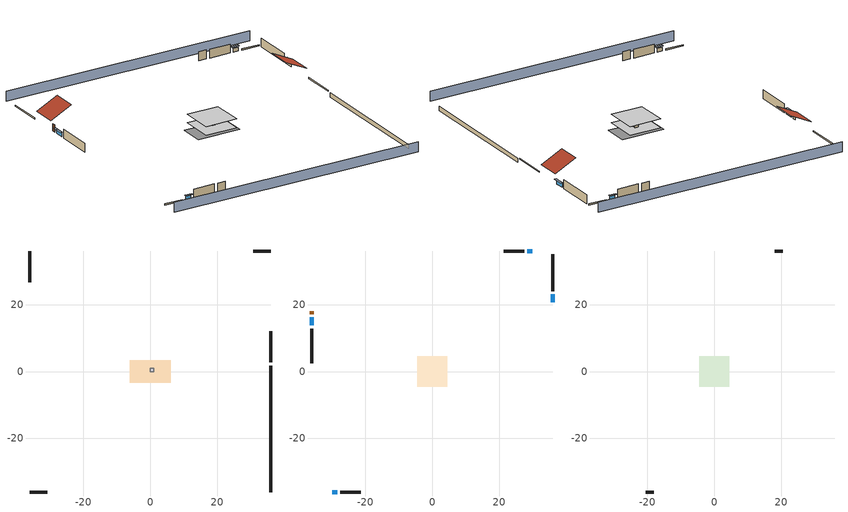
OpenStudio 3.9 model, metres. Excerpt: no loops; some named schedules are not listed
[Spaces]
crawlspace - vented 1
 floor foundation (Slab1 construction): -6.07,-3.37 -6.07,3.37 6.07,3.37 6.07,-3.37 z-0.91
 wall outside (RimJoist1 construction): 36,2.69 36,12.05 z0.3:0.61
 wall outside (RimJoist2 construction): -36,-36 -30.79,-36 z0.3:0.61
 wall outside (RimJoist3 construction): -36,36 -36,26.65 z0.3:0.61
 wall outside (RimJoist4 construction): 36,36 30.79,36 z0.3:0.61
 wall foundation (FoundationWall1 construction): 36,-36 36,1.76 z-0.91:0.3
furnace airloop ret air space
 floor adiabatic (AdiabaticConst): 0,0 0,1 1,1 1,0 z0
 wall adiabatic (AdiabaticConst): 0,1 0,0 1,0 1,1 0,1 z0:1
 ceiling adiabatic (AdiabaticConst): 1,0 1,1 0,1 0,0 z1
conditioned space 1
 floor to crawlspace - vented 1 (Floor1 construction): -4.52,-4.52 -4.52,4.52 4.52,4.52 4.52,-4.52 z0.3
 wall outside (Wall1 construction): 36,24.03 36,35.07 z0.3:2.74
 wall outside (Wall2 construction): -27.46,-36 -21.33,-36 z0.3:2.74
 wall outside (Wall3 construction): -36,12.82 -36,2.54 z0.3:2.74
 wall outside (Wall4 construction): 27.46,36 21.33,36 z0.3:2.74
 wall outside (AdiabaticWallConstruction): 36,20.67 36,23.1 / -36,16.18 -36,13.75 z0.3:1.4; -29.86,-36 -28.39,-36 / 29.86,36 28.39,36 z0.3:1.31
 wall outside (AdiabaticWallConstruction 1): -36,18.02 -36,17.11 z0.3:2.34
 window (WindowConstruction): 36,20.67 36,23.1 z0.3:1.4
 window (WindowConstruction 1): -29.86,-36 -28.39,-36 z0.3:1.31
 window (WindowConstruction 2): -36,16.18 -36,13.75 z0.3:1.4
 window (WindowConstruction 3): 29.86,36 28.39,36 z0.3:1.31
 door (Door): -36,18.02 -36,17.11 z0.3:2.34
attic - vented 1
 floor to conditioned space 1 (Floor2 construction Reversed): -4.52,-4.52 -4.52,4.52 4.52,4.52 4.52,-4.52 z2.74
 wall outside (Wall5 construction): -20.4,-36 -18.07,-36 z0.3:2.74
 wall outside (Wall6 construction): 20.4,36 18.07,36 z0.3:2.74
 roof outside (Roof1 construction): 36,19.74,2.74 29.95,19.74,5.77 29.95,12.98,5.77 36,12.98,2.74
 roof outside (Roof2 construction): -36,18.95,2.74 -29.95,18.95,5.77 -29.95,25.72,5.77 -36,25.72,2.74
shading: 36,40.58 -36,40.58 / -36,-40.58 36,-40.58 z0:2.74; 36,23.4 36,20.37 36.61,20.37 36.61,23.4 z1.71; -28.09,-36 -30.17,-36 -30.17,-36.61 -28.09,-36.61 z1.62; -36,13.45 -36,16.49 -36.61,16.49 -36.61,13.45 z1.71; 28.09,36 30.17,36 30.17,36.61 28.09,36.61 z1.62
[Site]
Portland Intl Arpt_OR: Latitude {deg}=45.59; Longitude {deg}=-122.6; Time Zone {hr}=-8; Elevation {m}=33; Terrain=Suburbs; Keep Site Location Information=Yes
[Site:GroundTemperature:Shallow]
10.2558, 8.96328, 8.85977, 9.47314, 11.9355, 14.3863, 16.5111, 17.8571, 17.9714, 16.8767, 14.8061, 12.4304
[Site:WaterMainsTemperature]
Calculation Method=Schedule; Temperature Schedule=mains temperature schedule
[Building]
Building 1
[Material] Roughness=Rough
Name | Thickness {m} | Conductivity {W/m-K} | Density {kg/m3} | Specific Heat {J/kg-K} | Thermal Absorptance | Solar Absorptance | Visible Absorptance
asphalt or fiberglass shingles | 0.00635 | 0.162714 | 1121.4 | 1465.45 | 0.9 | 0.85 | 0.85
roof rigid ins | 0.00281632 | 0.029427 | 32.04 | 1214.23 | 0.9 | 0.7 | 0.7
osb sheathing 0.5 in. | 0.0127 | 0.115458 | 512.64 | 1214.23 | 0.9 | 0.6 | 0.6
wood siding | 0.0254 | 0.102417 | 544.68 | 1172.36 | 0.9 | 0.85 | 0.85
osb sheathing 0.5 in. 1 | 0.0127 | 0.115458 | 512.64 | 1214.23 | 0.9 | 0.7 | 0.7
wall stud and cavity | 0.1397 | 0.550994 | 139.0536 | 1170.24 | 0.9 | 0.7 | 0.7
gypsum board | 0.0127 | 0.160291 | 801 | 837.4 | 0.9 | 0.6 | 0.6
wall stud and cavity 1 | 0.1397 | 0.727959 | 139.0536 | 1170.24 | 0.9 | 0.6 | 0.6
rim joist stud and cavity | 0.0508 | 0.178688 | 50.32683 | 1063.81 | 0.9 | 0.6 | 0.6
floor stud and cavity | 0.1397 | 0.923637 | 92.3553 | 1139.71 | 0.9 | 0.7 | 0.7
osb sheathing 0.75 in. | 0.01905 | 0.115458 | 512.64 | 1214.23 | 0.9 | 0.7 | 0.7
floor covering | 0.0127 | 0.0433444 | 54.468 | 1339.84 | 0.9 | 0.6 | 0.6
ceiling loosefill ins | 0.0846667 | 0.0480833 | 16.02 | 1046.75 | 0.9 | 0.7 | 0.7
ceiling stud and cavity | 0.1397 | 0.0920385 | 65.682 | 1177.47 | 0.9 | 0.7 | 0.7
concrete 8.0 in. | 0.2032 | 1.803125 | 2242.8 | 837.4 | 0.9 | 0.7 | 0.7
soil 0.5 in. | 0.0127 | 1.9041 | 1842.3 | 418.7 | 0.9 | 0.7 | 0.7
wood siding 1; wood siding 2 | 0.0254 | 0.102417 | 544.68 | 1172.36
wall rigid ins | 0.512978 | 0.029427 | 32.04 | 1214.23 | 0.9 | 0.7 | 0.7
wall stud and cavity 2 | 0.0889 | 0.380278 | 52.3479 | 1209.89 | 0.9 | 0.7 | 0.7
door material | 0.04445 | 0.0612267 | 512.64 | 1214.23 | 0.9 | 0.7 | 0.7
wall stud and cavity 3 | 0.0889 | 0.391764 | 83.0341 | 1211.67 | 0.9 | 0.7 | 0.7
furniture material conditioned space 1 | 0.1524 | 0.115458 | 640.8 | 1214.23 | 0.9 | 0.6 | 0.6
[Construction]
Roof1 construction; Roof2 construction: asphalt or fiberglass shingles, roof rigid ins, osb sheathing 0.5 in.
Wall1 construction; Wall2 construction; Wall3 construction; Wall4 construction: wood siding, osb sheathing 0.5 in. 1, wall stud and cavity, gypsum board
Wall5 construction; Wall6 construction: wood siding, osb sheathing 0.5 in. 1, wall stud and cavity 1
RimJoist1 construction; RimJoist2 construction; RimJoist3 construction; RimJoist4 construction: wood siding, rim joist stud and cavity
Floor1 construction: floor stud and cavity, osb sheathing 0.75 in., floor covering
Floor2 construction Reversed: gypsum board, ceiling stud and cavity, ceiling loosefill ins
FoundationWall1 construction: concrete 8.0 in.
Slab1 construction: soil 0.5 in.
WindowConstruction; WindowConstruction 1; WindowConstruction 2; WindowConstruction 3: WindowMaterial
AdiabaticWallConstruction: wood siding 1, wall rigid ins, wall stud and cavity 2, gypsum board
Door: door material
AdiabaticWallConstruction 1: wood siding 2, wall rigid ins, wall stud and cavity 2, gypsum board
PartitionWallConstruction: gypsum board, wall stud and cavity 3, gypsum board
furniture construction conditioned space 1: furniture material conditioned space 1
AdiabaticConst: Adiabatic
[WindowMaterial:SimpleGlazingSystem]
WindowMaterial: U-Factor {W/m2-K}=4.31528; Solar Heat Gain Coefficient=0.67
[Material:NoMass]
Adiabatic: Roughness=Rough; Thermal Resistance {m2-K/W}=176.1
[ThermalZone] Multiplier=1; Use Ideal Air Loads=No
Name | Volume {m3} | Thermostat
conditioned space | 199.577 | conditioned space temperature setpoint
attic - vented | 55.1915
crawlspace - vented | 99.7886
furnace airloop ret air zone | 1
[Sizing:Zone] Zone Cooling Design Supply Air Temperature Input Method=SupplyAirTemperature; Zone Cooling Design Supply Air Temperature {C}=14; Zone Cooling Design Supply Air Temperature Difference {deltaC}=11.11; Zone Heating Design Supply Air Temperature Input Method=SupplyAirTemperature; Zone Heating Design Supply Air Temperature {C}=40; Zone Heating Design Supply Air Temperature Difference {deltaC}=11.11; Zone Cooling Design Supply Air Humidity Ratio {kg-H2O/kg-air}=0.0085; Zone Heating Design Supply Air Humidity Ratio {kg-H2O/kg-air}=0.008; Cooling Design Air Flow Method=DesignDay; Heating Design Air Flow Method=DesignDay; Account for Dedicated Outdoor Air System=No; Dedicated Outdoor Air System Control Strategy=NeutralSupplyAir; Dedicated Outdoor Air Low Setpoint Temperature for Design {C}=autosize; Dedicated Outdoor Air High Setpoint Temperature for Design {C}=autosize; Zone Load Sizing Method=Sensible Load Only No Latent Load; Zone Latent Cooling Design Supply Air Humidity Ratio Input Method=HumidityRatioDifference; Zone Cooling Design Supply Air Humidity Ratio Difference {kgWater/kgDryAir}=0.005; Zone Latent Heating Design Supply Air Humidity Ratio Input Method=HumidityRatioDifference; Zone Humidification Design Supply Air Humidity Ratio Difference {kgWater/kgDryAir}=0.005; Sizing Option=Coincident
attic - vented; crawlspace - vented; furnace airloop ret air zone
[Space]
Name | Thermal Zone | Volume {m3}
conditioned space 1 | conditioned space | 199.577
attic - vented 1 | attic - vented | 55.1915
crawlspace - vented 1 | crawlspace - vented | 99.7886
furnace airloop ret air space | furnace airloop ret air zone
[ThermostatSetpoint:DualSetpoint]
conditioned space temperature setpoint: Heating Setpoint Temperature Schedule=heating setpoint; Cooling Setpoint Temperature Schedule=cooling setpoint; Temperature Difference Between Cutout And Setpoint {deltaC}=0
[Foundation:Kiva]
Foundation Kiva 1: Initial Indoor Air Temperature {C}=8.36103; Wall Height Above Grade {m}=0.3048; Wall Depth Below Slab {m}=0.2032
[Foundation:Kiva:Settings]
Soil Conductivity {W/m-K}=1.9041; Soil Density {kg/m3}=1842.3; Soil Specific Heat {J/kg-K}=418.7; Ground Solar Absorptivity=0.9; Ground Thermal Absorptivity=0.9; Ground Surface Roughness {m}=0.03; Far-Field Width {m}=40; Deep-Ground Boundary Condition=ZeroFlux; Deep-Ground Depth {m}=40; Minimum Cell Dimension {m}=0.2; Maximum Cell Growth Coefficient=3; Simulation Timestep=Timestep
[SurfaceProperty:ExposedFoundationPerimeter]
Slab1: Exposed Perimeter Calculation Method=TotalExposedPerimeter; Total Exposed Perimeter {m}=37.76472
[SurfaceProperty:IncidentSolarMultiplier] Incident Solar Multiplier=1; Incident Solar Multiplier Schedule=trans schedule winter=0.85 summer=0.7
Window1; Window2; Window3; Window4
[InternalMass:Definition] Design Level Calculation Method=SurfaceArea
Name | Construction | Surface Area {m2}
partition wall mass | PartitionWallConstruction | 81.84758
furniture mass conditioned space 1 | furniture construction conditioned space 1 | 32.73903
[InternalMass] Space or SpaceType=conditioned space 1; Multiplier=1
Name | Internal Mass Definition
partition wall mass | partition wall mass
furniture mass conditioned space 1 | furniture mass conditioned space 1
[EnergyManagementSystem:Sensor]
Name | Output Variable or Output Meter Index Key | Output Variable or Output Meter
water_heater_T_set | water heater setpoint | Schedule Value
out_pb_s |  | Site Outdoor Air Barometric Pressure
out_wt_s |  | Site Outdoor Air Humidity Ratio
site_vw_s |  | Site Wind Speed
cool_season | cooling season schedule | Schedule Value
furnace_airloop_AH_MFR_s | Node 15 | System Node Mass Flow Rate
furnace_airloop_AH_VFR_s | Node 15 | System Node Current Density Volume Flow Rate
furnace_airloop_AH_Tout_s | Node 15 | System Node Temperature
furnace_airloop_AH_Wout_s | Node 15 | System Node Humidity Ratio
furnace_airloop_RA_T_s | Node 18 | System Node Temperature
furnace_airloop_Ra_W_s | Node 18 | System Node Humidity Ratio
furnace_airloop_0_DZ_T_s | crawlspace - vented | Zone Air Temperature
furnace_airloop_0_DZ_W_s | crawlspace - vented | Zone Mean Air Humidity Ratio
natural_vent_s | natural vent schedule | Schedule Value
htg_sp_s | heating setpoint | Schedule Value
clg_sp_s | cooling setpoint | Schedule Value
mech_vent_range_fan_0_sch_s | mech vent range fan 0 schedule | Schedule Value
mech_vent_bath_fan_0_sch_s | mech vent bath fan 0 schedule | Schedule Value
htg_load_cond |  | Heating:EnergyTransfer:Zone:CONDITIONED SPACE
clg_load_cond |  | Cooling:EnergyTransfer:Zone:CONDITIONED SPACE
htg_load_duct |  | Heating:EnergyTransfer:Zone:FURNACE AIRLOOP RET AIR ZONE
clg_load_duct |  | Cooling:EnergyTransfer:Zone:FURNACE AIRLOOP RET AIR ZONE
s_conv | Floor1 | Surface Inside Face Convection Heat Gain Energy
s_ig | Floor1 | Surface Inside Face Internal Gains Radiation Heat Gain Energy
s_sol | Floor1 | Surface Inside Face Solar Radiation Heat Gain Energy
s_lgt | Floor1 | Surface Inside Face Lights Radiation Heat Gain Energy
s_surf | Floor1 | Surface Inside Face Net Surface Thermal Radiation Heat Gain Energy
s_conv_1 | Floor2 | Surface Inside Face Convection Heat Gain Energy
s_ig_1 | Floor2 | Surface Inside Face Internal Gains Radiation Heat Gain Energy
s_sol_1 | Floor2 | Surface Inside Face Solar Radiation Heat Gain Energy
s_lgt_1 | Floor2 | Surface Inside Face Lights Radiation Heat Gain Energy
s_surf_1 | Floor2 | Surface Inside Face Net Surface Thermal Radiation Heat Gain Energy
ss_sol | Door1 | Surface Inside Face Solar Radiation Heat Gain Energy
ss_lgt | Door1 | Surface Inside Face Lights Radiation Heat Gain Energy
ss_conv | Door1 | Surface Inside Face Convection Heat Gain Energy
ss_ig | Door1 | Surface Inside Face Internal Gains Radiation Heat Gain Energy
ss_surf | Door1 | Surface Inside Face Net Surface Thermal Radiation Heat Gain Energy
ss_conv_1 | Window1 | Surface Inside Face Convection Heat Gain Energy
ss_ig_1 | Window1 | Surface Inside Face Internal Gains Radiation Heat Gain Energy
ss_surf_1 | Window1 | Surface Inside Face Net Surface Thermal Radiation Heat Gain Energy
ss_trans_in | Window1 | Surface Window Transmitted Solar Radiation Rate
ss_back_out | Window1 | Surface Window Shortwave from Zone Back Out Window Heat Transfer Rate
ss_trans_out | Window1 | Surface Inside Face Initial Transmitted Diffuse Transmitted Out Window Solar Radiation Rate
ss_conv_2 | Window2 | Surface Inside Face Convection Heat Gain Energy
ss_ig_2 | Window2 | Surface Inside Face Internal Gains Radiation Heat Gain Energy
ss_surf_2 | Window2 | Surface Inside Face Net Surface Thermal Radiation Heat Gain Energy
ss_trans_in_1 | Window2 | Surface Window Transmitted Solar Radiation Rate
ss_back_out_1 | Window2 | Surface Window Shortwave from Zone Back Out Window Heat Transfer Rate
ss_trans_out_1 | Window2 | Surface Inside Face Initial Transmitted Diffuse Transmitted Out Window Solar Radiation Rate
ss_conv_3 | Window3 | Surface Inside Face Convection Heat Gain Energy
ss_ig_3 | Window3 | Surface Inside Face Internal Gains Radiation Heat Gain Energy
ss_surf_3 | Window3 | Surface Inside Face Net Surface Thermal Radiation Heat Gain Energy
ss_trans_in_2 | Window3 | Surface Window Transmitted Solar Radiation Rate
ss_back_out_2 | Window3 | Surface Window Shortwave from Zone Back Out Window Heat Transfer Rate
ss_trans_out_2 | Window3 | Surface Inside Face Initial Transmitted Diffuse Transmitted Out Window Solar Radiation Rate
ss_conv_4 | Window4 | Surface Inside Face Convection Heat Gain Energy
ss_ig_4 | Window4 | Surface Inside Face Internal Gains Radiation Heat Gain Energy
ss_surf_4 | Window4 | Surface Inside Face Net Surface Thermal Radiation Heat Gain Energy
ss_trans_in_3 | Window4 | Surface Window Transmitted Solar Radiation Rate
ss_back_out_3 | Window4 | Surface Window Shortwave from Zone Back Out Window Heat Transfer Rate
ss_trans_out_3 | Window4 | Surface Inside Face Initial Transmitted Diffuse Transmitted Out Window Solar Radiation Rate
s_conv_2 | Wall1 | Surface Inside Face Convection Heat Gain Energy
s_ig_2 | Wall1 | Surface Inside Face Internal Gains Radiation Heat Gain Energy
s_sol_2 | Wall1 | Surface Inside Face Solar Radiation Heat Gain Energy
s_lgt_2 | Wall1 | Surface Inside Face Lights Radiation Heat Gain Energy
s_surf_2 | Wall1 | Surface Inside Face Net Surface Thermal Radiation Heat Gain Energy
s_conv_3 | Wall2 | Surface Inside Face Convection Heat Gain Energy
s_ig_3 | Wall2 | Surface Inside Face Internal Gains Radiation Heat Gain Energy
s_sol_3 | Wall2 | Surface Inside Face Solar Radiation Heat Gain Energy
s_lgt_3 | Wall2 | Surface Inside Face Lights Radiation Heat Gain Energy
s_surf_3 | Wall2 | Surface Inside Face Net Surface Thermal Radiation Heat Gain Energy
s_conv_4 | Wall3 | Surface Inside Face Convection Heat Gain Energy
s_ig_4 | Wall3 | Surface Inside Face Internal Gains Radiation Heat Gain Energy
s_sol_4 | Wall3 | Surface Inside Face Solar Radiation Heat Gain Energy
s_lgt_4 | Wall3 | Surface Inside Face Lights Radiation Heat Gain Energy
s_surf_4 | Wall3 | Surface Inside Face Net Surface Thermal Radiation Heat Gain Energy
s_conv_5 | Wall4 | Surface Inside Face Convection Heat Gain Energy
s_ig_5 | Wall4 | Surface Inside Face Internal Gains Radiation Heat Gain Energy
s_sol_5 | Wall4 | Surface Inside Face Solar Radiation Heat Gain Energy
s_lgt_5 | Wall4 | Surface Inside Face Lights Radiation Heat Gain Energy
s_surf_5 | Wall4 | Surface Inside Face Net Surface Thermal Radiation Heat Gain Energy
im_conv | furniture mass conditioned space 1 | Surface Inside Face Convection Heat Gain Energy
im_ig | furniture mass conditioned space 1 | Surface Inside Face Internal Gains Radiation Heat Gain Energy
im_sol | furniture mass conditioned space 1 | Surface Inside Face Solar Radiation Heat Gain Energy
im_lgt | furniture mass conditioned space 1 | Surface Inside Face Lights Radiation Heat Gain Energy
im_surf | furniture mass conditioned space 1 | Surface Inside Face Net Surface Thermal Radiation Heat Gain Energy
im_conv_1 | partition wall mass | Surface Inside Face Convection Heat Gain Energy
im_ig_1 | partition wall mass | Surface Inside Face Internal Gains Radiation Heat Gain Energy
im_sol_1 | partition wall mass | Surface Inside Face Solar Radiation Heat Gain Energy
im_lgt_1 | partition wall mass | Surface Inside Face Lights Radiation Heat Gain Energy
im_surf_1 | partition wall mass | Surface Inside Face Net Surface Thermal Radiation Heat Gain Energy
airflow_gain | infil flow | Infiltration Sensible Heat Gain Energy
airflow_loss | infil flow | Infiltration Sensible Heat Loss Energy
airflow_gain_1 | natural vent flow | Infiltration Sensible Heat Gain Energy
airflow_loss_1 | natural vent flow | Infiltration Sensible Heat Loss Energy
airflow_gain_2 | whole house fan flow | Infiltration Sensible Heat Gain Energy
airflow_loss_2 | whole house fan flow | Infiltration Sensible Heat Loss Energy
mv_conv | mech vent bath fan 0 | Electric Equipment Convective Heating Energy
mv_rad | mech vent bath fan 0 | Electric Equipment Radiant Heating Energy
mv_conv_1 | mech vent house fan | Electric Equipment Convective Heating Energy
mv_rad_1 | mech vent house fan | Electric Equipment Radiant Heating Energy
mv_conv_2 | mech vent house fan cfis | Electric Equipment Convective Heating Energy
mv_rad_2 | mech vent house fan cfis | Electric Equipment Radiant Heating Energy
mv_conv_3 | mech vent range fan 0 | Electric Equipment Convective Heating Energy
mv_rad_3 | mech vent range fan 0 | Electric Equipment Radiant Heating Energy
mv_conv_4 | mech vent house fan latent load | Other Equipment Convective Heating Energy
mv_rad_4 | mech vent house fan latent load | Other Equipment Radiant Heating Energy
mv_conv_5 | mech vent house fan sensible load | Other Equipment Convective Heating Energy
mv_rad_5 | mech vent house fan sensible load | Other Equipment Radiant Heating Energy
ducts_conv | furnace airloop_0 RetCondToRP | Other Equipment Convective Heating Energy
ducts_rad | furnace airloop_0 RetCondToRP | Other Equipment Radiant Heating Energy
ducts_conv_1 | furnace airloop_0 RetLatLkToRP | Other Equipment Convective Heating Energy
ducts_rad_1 | furnace airloop_0 RetLatLkToRP | Other Equipment Radiant Heating Energy
ducts_conv_2 | furnace airloop_0 RetSensLkToRP | Other Equipment Convective Heating Energy
ducts_rad_2 | furnace airloop_0 RetSensLkToRP | Other Equipment Radiant Heating Energy
ducts_conv_3 | furnace airloop_0 SupCondToLv | Other Equipment Convective Heating Energy
ducts_rad_3 | furnace airloop_0 SupCondToLv | Other Equipment Radiant Heating Energy
ducts_conv_4 | furnace airloop_0 SupLatLkToCond | Other Equipment Convective Heating Energy
ducts_rad_4 | furnace airloop_0 SupLatLkToCond | Other Equipment Radiant Heating Energy
ducts_conv_5 | furnace airloop_0 SupSensLkToCond | Other Equipment Convective Heating Energy
ducts_rad_5 | furnace airloop_0 SupSensLkToCond | Other Equipment Radiant Heating Energy
ig_lgt_conv | interior lighting | Lights Convective Heating Energy
ig_lgt_rad | interior lighting | Lights Radiant Heating Energy
ig_lgt_vis | interior lighting | Lights Visible Radiation Heating Energy
ig_ee_conv | ceiling fan | Electric Equipment Convective Heating Energy
ig_ee_rad | ceiling fan | Electric Equipment Radiant Heating Energy
ig_ee_conv_1 | cooking range | Electric Equipment Convective Heating Energy
ig_ee_rad_1 | cooking range | Electric Equipment Radiant Heating Energy
ig_ee_conv_2 | fridge | Electric Equipment Convective Heating Energy
ig_ee_rad_2 | fridge | Electric Equipment Radiant Heating Energy
[ElectricEquipment:Definition] Design Level Calculation Method=EquipmentLevel
Name | Design Level {W} | Fraction Latent | Fraction Radiant | Fraction Lost
ceiling fan | 17.2218 | 0 | 0.558 | 0
fridge | 43.7215 | 0 | 0.6 | 0
cooking range | 407.263 | 0.08 | 0.432 | 0.2
misc tv | 685.739 | 0 | 0.6 | 0
misc plug loads | 342.858 | 0.021 | 0.558 | 0.049
whole house fan; mech vent house fan | 0 | 0 | 0 | 1
mech vent house fan cfis | 0 | 0 | 0 | 0
mech vent range fan 0; mech vent bath fan 0 | 30 | 0 | 0 | 1
[ElectricEquipment] Space or SpaceType=conditioned space 1
Name | Electric Equipment Definition | Schedule
ceiling fan | ceiling fan | ceiling_fan
fridge | fridge | fridge schedule
cooking range | cooking range | cooking_range
misc tv | misc tv | plug_loads_tv
misc plug loads | misc plug loads | plug_loads_other
whole house fan | whole house fan | Always On Discrete
mech vent house fan | mech vent house fan | mech vent house fan schedule
mech vent house fan cfis | mech vent house fan cfis | mech vent house fan cfis schedule
mech vent range fan 0 | mech vent range fan 0 | mech vent range fan 0 schedule
mech vent bath fan 0 | mech vent bath fan 0 | mech vent bath fan 0 schedule
[OtherEquipment:Definition] Design Level Calculation Method=EquipmentLevel
Name | Design Level {W} | Fraction Latent | Fraction Radiant | Fraction Lost
water heater sens; furnace airloop_0 SupSensLkToCond; furnace airloop_0 SupCondToLv; furnace airloop_0 RetCondToRP; furnace airloop_0 RetSensLkToRP; furnace airloop_0 SupCondToDZ; furnace airloop_0 RetCondToDZ; furnace airloop_0 SupSensLkToDZ; mech vent house fan sensible load | 0 | 0 | 0 | 0
water heater lat; furnace airloop_0 SupLatLkToCond; furnace airloop_0 RetLatLkToRP; furnace airloop_0 SupLatLkToDZ; mech vent house fan latent load | 0 | 1 | 0 | 0
water heater energy adjustment1 | 0.01 | 0 | 0 | 1
cooking range 2 | 0 | 0.08 | 0.432 | 0.2
general water use sensible | -79.8895 | 0 | 0.6 | 0
general water use latent | 81.0615 | 1 | 0 | 0
[OtherEquipment]
Name | Other Equipment Definition | Space or SpaceType | Schedule | Fuel Type
water heater sens | water heater sens | conditioned space 1 | Always On Discrete
water heater lat | water heater lat | conditioned space 1 | Always On Discrete
water heater energy adjustment1 | water heater energy adjustment1 | conditioned space 1 | Always On Discrete | Electricity
cooking range 1 | cooking range 2 | conditioned space 1 | cooking_range | Electricity
general water use sensible | general water use sensible | conditioned space 1 | general water use schedule
general water use latent | general water use latent | conditioned space 1 | general water use schedule
furnace airloop_0 SupSensLkToCond | furnace airloop_0 SupSensLkToCond | conditioned space 1 | Always On Discrete
furnace airloop_0 SupLatLkToCond | furnace airloop_0 SupLatLkToCond | conditioned space 1 | Always On Discrete
furnace airloop_0 SupCondToLv | furnace airloop_0 SupCondToLv | conditioned space 1 | Always On Discrete
furnace airloop_0 RetCondToRP | furnace airloop_0 RetCondToRP | furnace airloop ret air space | Always On Discrete
furnace airloop_0 RetSensLkToRP | furnace airloop_0 RetSensLkToRP | furnace airloop ret air space | Always On Discrete
furnace airloop_0 RetLatLkToRP | furnace airloop_0 RetLatLkToRP | furnace airloop ret air space | Always On Discrete
furnace airloop_0 SupCondToDZ | furnace airloop_0 SupCondToDZ | crawlspace - vented 1 | Always On Discrete
furnace airloop_0 RetCondToDZ | furnace airloop_0 RetCondToDZ | crawlspace - vented 1 | Always On Discrete
furnace airloop_0 SupSensLkToDZ | furnace airloop_0 SupSensLkToDZ | crawlspace - vented 1 | Always On Discrete
furnace airloop_0 SupLatLkToDZ | furnace airloop_0 SupLatLkToDZ | crawlspace - vented 1 | Always On Discrete
mech vent house fan sensible load | mech vent house fan sensible load | conditioned space 1 | Always On Discrete
mech vent house fan latent load | mech vent house fan latent load | conditioned space 1 | Always On Discrete
[Lights:Definition]
interior lighting: Design Level Calculation Method=LightingLevel; Lighting Level {W}=242.482; Fraction Radiant=0.6; Fraction Visible=0.2; Return Air Fraction=0
[Lights]
interior lighting: Lights Definition=interior lighting; Space or SpaceType=conditioned space 1; Schedule=lighting_interior; Fraction Replaceable=1
[Exterior:Lights:Definition]
exterior lighting: Design Level {W}=8.28781
[Exterior:Lights]
exterior lighting: Exterior Lights Definition=exterior lighting; Schedule=exterior lighting schedule
[People:Definition]
occupants: Number of People Calculation Method=People; Number of People {people}=4; Fraction Radiant=0.314171; Sensible Heat Fraction=0.56303; Carbon Dioxide Generation Rate {m3/s-W}=0; Enable ASHRAE 55 Comfort Warnings=No; Mean Radiant Temperature Calculation Type=EnclosureAveraged
[People]
occupants: People Definition=occupants; Space or SpaceType=conditioned space 1; Number of People Schedule=occupants; Activity Level Schedule=occupants activity schedule; Multiplier=1
[ZoneMixing] Schedule=Always On Continuous; Design Flow Rate Calculation Method=Flow/Zone; Design Flow Rate {m3/s}=0
Name | Zone or Space | Source Zone or Space
furnace airloop_0 ZoneMixDZToCond mix | conditioned space | crawlspace - vented
furnace airloop_0 ZoneMixCondToDZ mix | crawlspace - vented | conditioned space
whole house fan mix | attic - vented | conditioned space
[SpaceInfiltration:DesignFlowRate] Schedule=Always On Discrete
Name | Space or SpaceType | Design Flow Rate Calculation Method | Design Flow Rate {m3/s} | Air Changes per Hour {1/hr} | Constant Term Coefficient | Temperature Term Coefficient | Velocity Term Coefficient | Velocity Squared Term Coefficient
natural vent flow; whole house fan flow; infil flow | conditioned space 1 | Flow/Space | 0
infil crawlspace - vented 1 | crawlspace - vented 1 | AirChanges/Hour |  | 2.6013 | 1 | 0 | 0 | 0
crawlspace_vented 1 duct leakage imbalance infil flow | crawlspace - vented 1 | Flow/Space | 0
[SpaceInfiltration:EffectiveLeakageArea]
infil attic - vented 1: Space or SpaceType=attic - vented 1; Schedule=Always On Discrete; Effective Air Leakage Area {cm2}=2727.98; Stack Coefficient=0.000140673; Wind Coefficient=3.41675e-05
